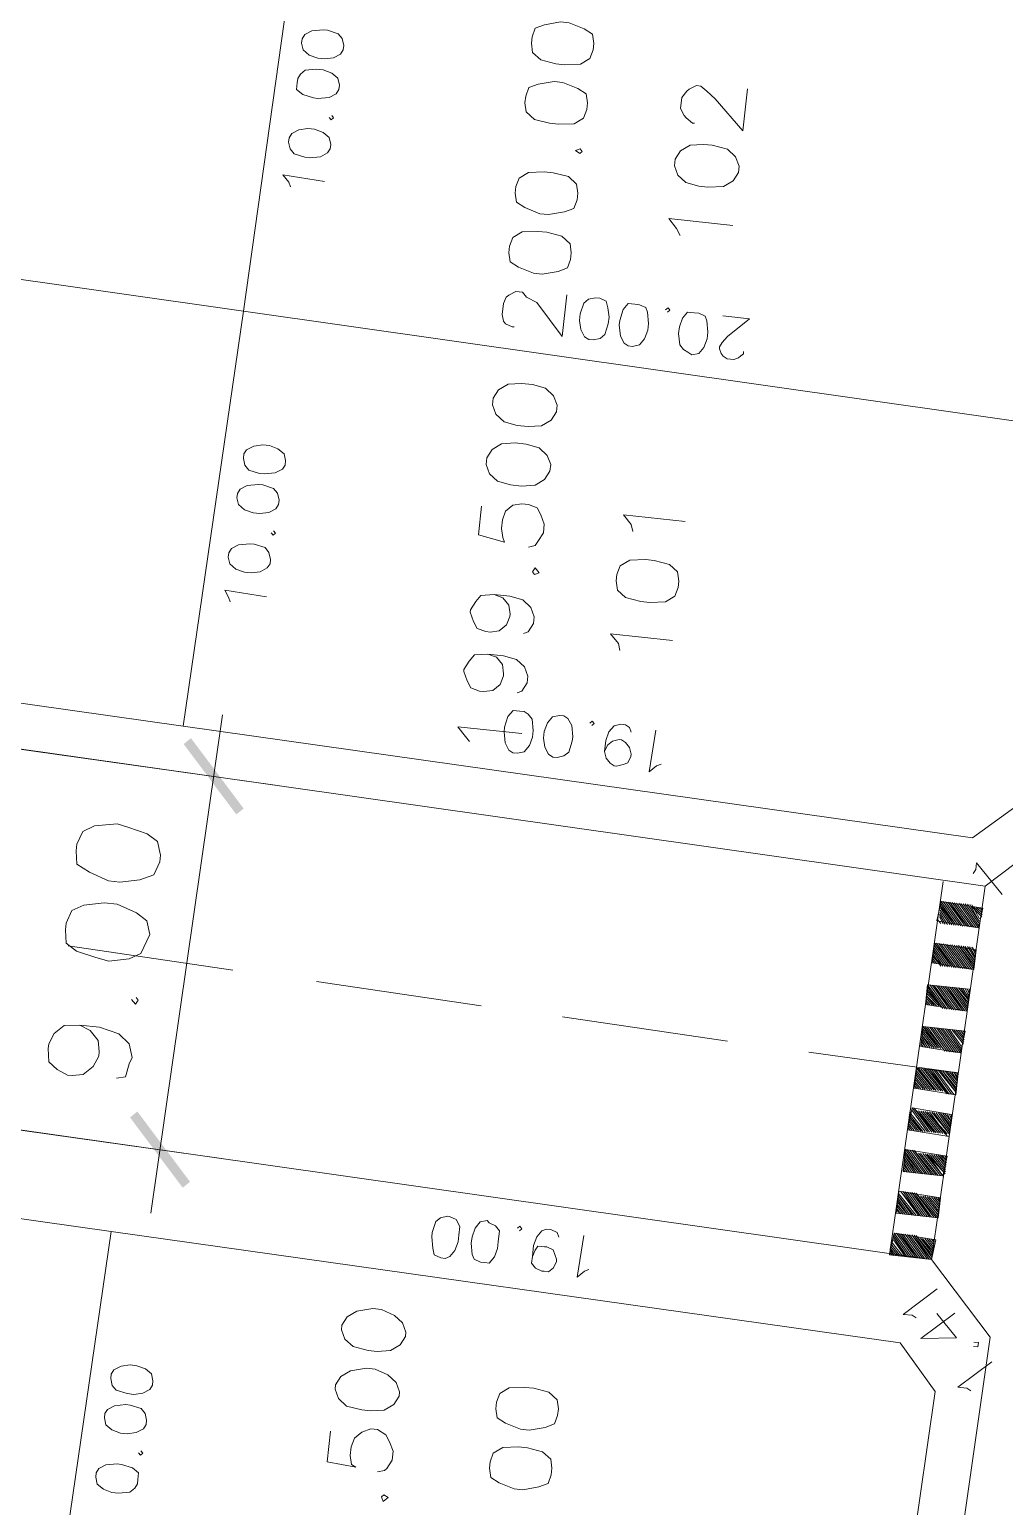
# Model space of a CAD drawing. Header units: metres. Extents: x -977055 to 805873, y -1033982 to 242021.
# Drawn here: x 2439.65 to 2463, y 792.56 to 827.98 of the extents above; entities that cross this region are included whole.
import ezdxf

# ---------------------------------------------------------------- set-up
doc = ezdxf.new("R2010")
doc.units = ezdxf.units.M
for name, color, linetype in [('PDF_0', 7, 'Continuous'), ('PDF_acera', 7, 'Continuous'), ('PDF_areas por lote', 7, 'Continuous'), ('PDF_COTAS', 7, 'Continuous'), ('PDF_COTAS CONJUNTO', 7, 'Continuous'), ('PDF_linea de centro', 7, 'Continuous'), ('PDF_LOTES', 7, 'Continuous'), ('PDF_No. lotes', 7, 'Continuous'), ('PDF_PASO DE CEBRA', 7, 'Continuous')]:
    doc.layers.add(name, color=color, linetype=linetype)

# ---------------------------------------------------------------- blocks, each defined once
blk = doc.blocks.new('CALLE')
at = {"layer": 'PDF_0', "transparency": 33554559}
for points in [[(-200.206944, -33.487776), (-201.30768, -34.757856), (-201.434688, -34.630848)], [(-200.079936, -33.614784), (-200.206944, -33.487776), (-201.30768, -34.757856)], [(-194.237568, -34.884864), (-194.11056, -35.011872), (-193.009824, -33.741792)], [(-194.11056, -35.011872), (-193.009824, -33.741792), (-192.882816, -33.8688)]]:
    blk.add_solid(points, dxfattribs=at)
at = {"layer": 'PDF_acera', "lineweight": 9}
for points in [[(-202.620096, -50.252832), (-201.265344, -48.982752), (-200.206944, -17.865792), (-201.477024, -16.468704), (-297.368064, -13.208832), (-298.722816, -14.478912), (-299.781216, -45.595872), (-298.511136, -46.950624)], [(-135.305856, -20.1096), (-136.575936, -18.712512), (-191.655072, -16.849728), (-193.009824, -18.119808), (-194.068224, -49.236768), (-192.798144, -50.59152), (-137.719008, -52.454304), (-136.364256, -51.184224)]]:
    blk.add_lwpolyline(points, close=True, dxfattribs=at)
at = {"layer": 'PDF_areas por lote', "lineweight": 9}
for points in [[(-205.75296, -37.933056), (-206.345664, -37.933056), (-206.388, -38.483424), (-206.345664, -38.398752), (-206.17632, -38.356416), (-206.006976, -38.356416), (-205.837632, -38.398752), (-205.710624, -38.52576), (-205.625952, -38.695104), (-205.625952, -38.822112), (-205.710624, -38.991456), (-205.837632, -39.076128), (-206.006976, -39.1608), (-206.17632, -39.1608), (-206.345664, -39.076128), (-206.388, -39.033792), (-206.430336, -38.906784)], [(-192.374784, -39.1608), (-192.290112, -39.076128), (-192.120768, -38.906784), (-192.120768, -40.134528)], [(-190.681344, -39.330144), (-190.72368, -39.499488), (-190.850688, -39.626496), (-191.020032, -39.668832), (-191.062368, -39.668832), (-191.231712, -39.626496), (-191.35872, -39.499488), (-191.401056, -39.330144), (-191.401056, -39.245472), (-191.35872, -39.076128), (-191.231712, -38.991456), (-191.062368, -38.906784), (-191.020032, -38.906784), (-190.850688, -38.991456), (-190.72368, -39.076128), (-190.681344, -39.330144), (-190.681344, -39.626496), (-190.72368, -39.880512), (-190.850688, -40.049856), (-191.020032, -40.134528), (-191.14704, -40.134528), (-191.316384, -40.049856), (-191.35872, -39.965184)], [(-189.538272, -39.330144), (-189.580608, -39.499488), (-189.707616, -39.626496), (-189.87696, -39.668832), (-189.919296, -39.668832), (-190.08864, -39.626496), (-190.215648, -39.499488), (-190.257984, -39.330144), (-190.257984, -39.245472), (-190.215648, -39.076128), (-190.08864, -38.991456), (-189.919296, -38.906784), (-189.87696, -38.906784), (-189.707616, -38.991456), (-189.580608, -39.076128), (-189.538272, -39.330144), (-189.538272, -39.626496), (-189.580608, -39.880512), (-189.707616, -40.049856), (-189.87696, -40.134528), (-190.003968, -40.134528), (-190.173312, -40.049856), (-190.215648, -39.965184)], [(-187.887168, -38.906784), (-188.437536, -38.906784), (-188.522208, -39.414816), (-188.437536, -39.37248), (-188.268192, -39.330144), (-188.098848, -39.330144), (-187.929504, -39.37248), (-187.802496, -39.499488), (-187.76016, -39.668832), (-187.76016, -39.79584), (-187.802496, -39.965184), (-187.929504, -40.049856), (-188.098848, -40.134528), (-188.268192, -40.134528), (-188.437536, -40.049856), (-188.522208, -40.00752), (-188.564544, -39.880512)], [(-184.415616, -39.1608), (-184.415616, -39.118464), (-184.37328, -38.991456), (-184.330944, -38.94912), (-184.203936, -38.906784), (-183.992256, -38.906784), (-183.865248, -38.94912), (-183.822912, -38.991456), (-183.73824, -39.118464), (-183.73824, -39.245472), (-183.822912, -39.330144), (-183.907584, -39.541824), (-184.500288, -40.092192), (-183.695904, -40.092192)]]:
    blk.add_lwpolyline(points, dxfattribs=at)
for points in [[(-204.948576, -37.933056), (-205.11792, -38.017728), (-205.244928, -38.187072), (-205.287264, -38.483424), (-205.287264, -38.652768), (-205.244928, -38.906784), (-205.11792, -39.076128), (-204.948576, -39.1608), (-204.863904, -39.1608), (-204.69456, -39.076128), (-204.567552, -38.906784), (-204.48288, -38.652768), (-204.48288, -38.483424), (-204.567552, -38.187072), (-204.69456, -38.017728), (-204.863904, -37.933056)], [(-203.805504, -37.933056), (-203.974848, -38.017728), (-204.101856, -38.187072), (-204.144192, -38.483424), (-204.144192, -38.652768), (-204.101856, -38.906784), (-203.974848, -39.076128), (-203.805504, -39.1608), (-203.720832, -39.1608), (-203.551488, -39.076128), (-203.42448, -38.906784), (-203.339808, -38.652768), (-203.339808, -38.483424), (-203.42448, -38.187072), (-203.551488, -38.017728), (-203.720832, -37.933056)], [(-187.082784, -38.906784), (-187.252128, -38.991456), (-187.379136, -39.1608), (-187.421472, -39.414816), (-187.421472, -39.626496), (-187.379136, -39.880512), (-187.252128, -40.049856), (-187.082784, -40.134528), (-186.955776, -40.134528), (-186.786432, -40.049856), (-186.659424, -39.880512), (-186.617088, -39.626496), (-186.617088, -39.414816), (-186.659424, -39.1608), (-186.786432, -38.991456), (-186.955776, -38.906784)], [(-185.939712, -38.906784), (-186.109056, -38.991456), (-186.236064, -39.1608), (-186.2784, -39.414816), (-186.2784, -39.626496), (-186.236064, -39.880512), (-186.109056, -40.049856), (-185.939712, -40.134528), (-185.812704, -40.134528), (-185.64336, -40.049856), (-185.516352, -39.880512), (-185.474016, -39.626496), (-185.474016, -39.414816), (-185.516352, -39.1608), (-185.64336, -38.991456), (-185.812704, -38.906784)], [(-183.018528, -38.906784), (-183.187872, -38.94912), (-183.272544, -39.118464), (-183.357216, -39.414816), (-183.357216, -39.58416), (-183.272544, -39.880512), (-183.187872, -40.049856), (-183.018528, -40.092192), (-182.89152, -40.092192), (-182.722176, -40.049856), (-182.595168, -39.880512), (-182.552832, -39.58416), (-182.552832, -39.414816), (-182.595168, -39.118464), (-182.722176, -38.94912), (-182.89152, -38.906784)], [(-181.875456, -38.906784), (-182.0448, -38.94912), (-182.129472, -39.118464), (-182.214144, -39.414816), (-182.214144, -39.58416), (-182.129472, -39.880512), (-182.0448, -40.049856), (-181.875456, -40.092192), (-181.748448, -40.092192), (-181.579104, -40.049856), (-181.452096, -39.880512), (-181.40976, -39.58416), (-181.40976, -39.414816), (-181.452096, -39.118464), (-181.579104, -38.94912), (-181.748448, -38.906784)], [(-180.13968, -38.906784), (-180.309024, -38.94912), (-180.436032, -39.118464), (-180.478368, -39.414816), (-180.478368, -39.58416), (-180.436032, -39.880512), (-180.309024, -40.049856), (-180.13968, -40.092192), (-180.012672, -40.092192), (-179.843328, -40.049856), (-179.758656, -39.880512), (-179.673984, -39.58416), (-179.673984, -39.414816), (-179.758656, -39.118464), (-179.843328, -38.94912), (-180.012672, -38.906784)], [(-178.996608, -38.906784), (-179.165952, -38.94912), (-179.29296, -39.118464), (-179.335296, -39.414816), (-179.335296, -39.58416), (-179.29296, -39.880512), (-179.165952, -40.049856), (-178.996608, -40.092192), (-178.8696, -40.092192), (-178.700256, -40.049856), (-178.615584, -39.880512), (-178.530912, -39.58416), (-178.530912, -39.414816), (-178.615584, -39.118464), (-178.700256, -38.94912), (-178.8696, -38.906784)], [(-206.896032, -39.033792), (-206.980704, -39.076128), (-206.896032, -39.1608), (-206.853696, -39.076128)], [(-189.03024, -40.00752), (-189.072576, -40.049856), (-189.03024, -40.134528), (-188.945568, -40.049856)], [(-180.944064, -39.965184), (-180.9864, -40.049856), (-180.944064, -40.092192), (-180.901728, -40.049856)]]:
    blk.add_lwpolyline(points, close=True, dxfattribs=at)
at = {"layer": 'PDF_COTAS', "lineweight": 9}
for points in [[(-207.107712, -33.572448), (-207.23472, -33.614784), (-207.319392, -33.741792), (-207.361728, -33.911136), (-207.361728, -34.038144), (-207.319392, -34.249824), (-207.23472, -34.334496), (-207.150048, -34.376832), (-207.065376, -34.376832), (-206.938368, -34.376832), (-206.853696, -34.249824), (-206.81136, -34.038144), (-206.81136, -33.953472), (-206.853696, -33.741792), (-206.938368, -33.614784), (-207.02304, -33.572448)], [(-207.107712, -33.572448), (-207.23472, -33.614784), (-207.319392, -33.741792), (-207.361728, -33.911136), (-207.361728, -34.038144), (-207.319392, -34.249824), (-207.23472, -34.334496), (-207.150048, -34.376832), (-207.065376, -34.376832), (-206.938368, -34.376832), (-206.853696, -34.249824), (-206.81136, -34.038144), (-206.81136, -33.953472), (-206.853696, -33.741792), (-206.938368, -33.614784), (-207.02304, -33.572448)], [(-205.96464, -33.614784), (-206.091648, -33.65712), (-206.17632, -33.784128), (-206.218656, -33.953472), (-206.218656, -34.08048), (-206.17632, -34.249824), (-206.091648, -34.376832), (-206.006976, -34.419168), (-205.922304, -34.419168), (-205.795296, -34.376832), (-205.710624, -34.29216), (-205.668288, -34.08048), (-205.668288, -33.995808), (-205.710624, -33.784128), (-205.795296, -33.65712), (-205.879968, -33.614784)], [(-205.96464, -33.614784), (-206.091648, -33.65712), (-206.17632, -33.784128), (-206.218656, -33.953472), (-206.218656, -34.08048), (-206.17632, -34.249824), (-206.091648, -34.376832), (-206.006976, -34.419168), (-205.922304, -34.419168), (-205.795296, -34.376832), (-205.710624, -34.29216), (-205.668288, -34.08048), (-205.668288, -33.995808), (-205.710624, -33.784128), (-205.795296, -33.65712), (-205.879968, -33.614784)], [(-205.202592, -33.65712), (-205.3296, -33.699456), (-205.414272, -33.784128), (-205.456608, -33.995808), (-205.456608, -34.122816), (-205.414272, -34.29216), (-205.3296, -34.419168), (-205.244928, -34.461504), (-205.160256, -34.461504), (-205.033248, -34.419168), (-204.948576, -34.29216), (-204.90624, -34.122816), (-204.90624, -33.995808), (-204.948576, -33.826464), (-205.033248, -33.699456), (-205.11792, -33.65712)], [(-205.202592, -33.65712), (-205.3296, -33.699456), (-205.414272, -33.784128), (-205.456608, -33.995808), (-205.456608, -34.122816), (-205.414272, -34.29216), (-205.3296, -34.419168), (-205.244928, -34.461504), (-205.160256, -34.461504), (-205.033248, -34.419168), (-204.948576, -34.29216), (-204.90624, -34.122816), (-204.90624, -33.995808), (-204.948576, -33.826464), (-205.033248, -33.699456), (-205.11792, -33.65712)], [(-206.515008, -34.376832), (-206.557344, -34.419168), (-206.59968, -34.376832), (-206.557344, -34.334496), (-206.59968, -34.376832), (-206.557344, -34.419168)], [(-190.046304, -35.011872), (-190.003968, -34.207488), (-190.130976, -34.29216), (-190.215648, -34.334496), (-190.130976, -34.29216), (-190.003968, -34.207488)], [(-189.368928, -34.207488), (-189.495936, -34.249824), (-189.580608, -34.376832), (-189.622944, -34.546176), (-189.622944, -34.673184), (-189.580608, -34.842528), (-189.495936, -34.969536), (-189.411264, -35.011872), (-189.326592, -35.011872), (-189.199584, -34.969536), (-189.114912, -34.884864), (-189.072576, -34.673184), (-189.072576, -34.588512), (-189.114912, -34.376832), (-189.199584, -34.249824), (-189.284256, -34.207488)], [(-189.368928, -34.207488), (-189.495936, -34.249824), (-189.580608, -34.376832), (-189.622944, -34.546176), (-189.622944, -34.673184), (-189.580608, -34.842528), (-189.495936, -34.969536), (-189.411264, -35.011872), (-189.326592, -35.011872), (-189.199584, -34.969536), (-189.114912, -34.884864), (-189.072576, -34.673184), (-189.072576, -34.588512), (-189.114912, -34.376832), (-189.199584, -34.249824), (-189.284256, -34.207488)], [(-188.225856, -34.249824), (-188.352864, -34.29216), (-188.437536, -34.419168), (-188.479872, -34.588512), (-188.479872, -34.71552), (-188.437536, -34.884864), (-188.352864, -35.011872), (-188.268192, -35.054208), (-188.18352, -35.054208), (-188.056512, -35.011872), (-187.97184, -34.9272), (-187.929504, -34.71552), (-187.929504, -34.630848), (-187.97184, -34.419168), (-188.056512, -34.29216), (-188.141184, -34.249824)], [(-188.225856, -34.249824), (-188.352864, -34.29216), (-188.437536, -34.419168), (-188.479872, -34.588512), (-188.479872, -34.71552), (-188.437536, -34.884864), (-188.352864, -35.011872), (-188.268192, -35.054208), (-188.18352, -35.054208), (-188.056512, -35.011872), (-187.97184, -34.9272), (-187.929504, -34.71552), (-187.929504, -34.630848), (-187.97184, -34.419168), (-188.056512, -34.29216), (-188.141184, -34.249824)], [(-187.463808, -34.29216), (-187.590816, -34.334496), (-187.675488, -34.419168), (-187.717824, -34.630848), (-187.717824, -34.71552), (-187.675488, -34.9272), (-187.590816, -35.054208), (-187.506144, -35.096544), (-187.421472, -35.096544), (-187.294464, -35.054208), (-187.209792, -34.9272), (-187.167456, -34.757856), (-187.167456, -34.630848), (-187.209792, -34.461504), (-187.294464, -34.334496), (-187.379136, -34.29216)], [(-187.463808, -34.29216), (-187.590816, -34.334496), (-187.675488, -34.419168), (-187.717824, -34.630848), (-187.717824, -34.71552), (-187.675488, -34.9272), (-187.590816, -35.054208), (-187.506144, -35.096544), (-187.421472, -35.096544), (-187.294464, -35.054208), (-187.209792, -34.9272), (-187.167456, -34.757856), (-187.167456, -34.630848), (-187.209792, -34.461504), (-187.294464, -34.334496), (-187.379136, -34.29216)], [(-182.0448, -35.265888), (-182.002464, -34.461504), (-182.129472, -34.588512), (-182.214144, -34.630848), (-182.129472, -34.588512), (-182.002464, -34.461504)], [(-181.367424, -34.50384), (-181.494432, -34.546176), (-181.579104, -34.630848), (-181.62144, -34.842528), (-181.62144, -34.9272), (-181.579104, -35.13888), (-181.494432, -35.265888), (-181.40976, -35.308224), (-181.325088, -35.308224), (-181.19808, -35.265888), (-181.113408, -35.13888), (-181.071072, -34.969536), (-181.071072, -34.842528), (-181.113408, -34.673184), (-181.19808, -34.546176), (-181.282752, -34.50384)], [(-181.367424, -34.50384), (-181.494432, -34.546176), (-181.579104, -34.630848), (-181.62144, -34.842528), (-181.62144, -34.9272), (-181.579104, -35.13888), (-181.494432, -35.265888), (-181.40976, -35.308224), (-181.325088, -35.308224), (-181.19808, -35.265888), (-181.113408, -35.13888), (-181.071072, -34.969536), (-181.071072, -34.842528), (-181.113408, -34.673184), (-181.19808, -34.546176), (-181.282752, -34.50384)], [(-180.224352, -34.546176), (-180.35136, -34.546176), (-180.436032, -34.673184), (-180.478368, -34.884864), (-180.478368, -34.969536), (-180.436032, -35.181216), (-180.35136, -35.308224), (-180.266688, -35.35056), (-180.182016, -35.35056), (-180.055008, -35.308224), (-179.970336, -35.181216), (-179.928, -35.011872), (-179.928, -34.884864), (-179.970336, -34.673184), (-180.055008, -34.588512), (-180.13968, -34.546176)], [(-180.224352, -34.546176), (-180.35136, -34.546176), (-180.436032, -34.673184), (-180.478368, -34.884864), (-180.478368, -34.969536), (-180.436032, -35.181216), (-180.35136, -35.308224), (-180.266688, -35.35056), (-180.182016, -35.35056), (-180.055008, -35.308224), (-179.970336, -35.181216), (-179.928, -35.011872), (-179.928, -34.884864), (-179.970336, -34.673184), (-180.055008, -34.588512), (-180.13968, -34.546176)], [(-179.462304, -34.546176), (-179.589312, -34.588512), (-179.673984, -34.71552), (-179.71632, -34.884864), (-179.71632, -35.011872), (-179.673984, -35.181216), (-179.589312, -35.308224), (-179.50464, -35.35056), (-179.419968, -35.35056), (-179.29296, -35.308224), (-179.208288, -35.223552), (-179.165952, -35.011872), (-179.165952, -34.9272), (-179.208288, -34.71552), (-179.29296, -34.588512), (-179.377632, -34.546176)], [(-179.462304, -34.546176), (-179.589312, -34.588512), (-179.673984, -34.71552), (-179.71632, -34.884864), (-179.71632, -35.011872), (-179.673984, -35.181216), (-179.589312, -35.308224), (-179.50464, -35.35056), (-179.419968, -35.35056), (-179.29296, -35.308224), (-179.208288, -35.223552), (-179.165952, -35.011872), (-179.165952, -34.9272), (-179.208288, -34.71552), (-179.29296, -34.588512), (-179.377632, -34.546176)], [(-188.776224, -35.011872), (-188.81856, -35.054208), (-188.860896, -35.011872), (-188.81856, -34.969536), (-188.860896, -35.011872), (-188.81856, -35.054208)], [(-180.77472, -35.265888), (-180.817056, -35.308224), (-180.859392, -35.265888), (-180.817056, -35.223552), (-180.859392, -35.265888), (-180.817056, -35.308224)], [(-202.239072, -39.753504), (-202.196736, -39.838176), (-202.069728, -39.922848), (-201.900384, -39.965184), (-201.773376, -39.965184), (-201.604032, -39.965184), (-201.477024, -39.880512), (-201.434688, -39.753504), (-201.434688, -39.711168), (-201.477024, -39.58416), (-201.561696, -39.499488), (-201.773376, -39.457152), (-201.858048, -39.457152), (-202.069728, -39.499488), (-202.196736, -39.541824), (-202.239072, -39.668832)], [(-192.501792, -40.092192), (-192.459456, -40.2192), (-192.332448, -40.303872), (-192.163104, -40.346208), (-192.036096, -40.346208), (-191.824416, -40.303872), (-191.739744, -40.2192), (-191.697408, -40.134528), (-191.697408, -40.049856), (-191.697408, -39.922848), (-191.824416, -39.838176), (-192.036096, -39.79584), (-192.120768, -39.79584), (-192.332448, -39.838176), (-192.459456, -39.922848), (-192.501792, -40.00752)], [(-202.239072, -40.515552), (-202.239072, -40.600224), (-202.112064, -40.684896), (-201.94272, -40.727232), (-201.815712, -40.727232), (-201.604032, -40.727232), (-201.51936, -40.64256), (-201.477024, -40.515552), (-201.434688, -40.473216), (-201.477024, -40.346208), (-201.604032, -40.261536), (-201.773376, -40.2192), (-201.900384, -40.2192), (-202.112064, -40.261536), (-202.196736, -40.303872), (-202.239072, -40.43088)], [(-192.501792, -40.85424), (-192.459456, -40.981248), (-192.374784, -41.06592), (-192.163104, -41.108256), (-192.078432, -41.108256), (-191.866752, -41.06592), (-191.739744, -40.981248), (-191.697408, -40.896576), (-191.697408, -40.811904), (-191.739744, -40.684896), (-191.866752, -40.600224), (-192.036096, -40.557888), (-192.163104, -40.557888), (-192.332448, -40.600224), (-192.459456, -40.684896), (-192.501792, -40.769568)], [(-184.500288, -40.684896), (-184.457952, -40.811904), (-184.37328, -40.896576), (-184.1616, -40.938912), (-184.034592, -40.938912), (-183.865248, -40.896576), (-183.73824, -40.85424), (-183.695904, -40.727232), (-183.695904, -40.64256), (-183.73824, -40.515552), (-183.822912, -40.43088), (-184.034592, -40.388544), (-184.1616, -40.388544), (-184.330944, -40.43088), (-184.457952, -40.515552), (-184.500288, -40.600224)], [(-184.500288, -40.684896), (-184.457952, -40.811904), (-184.37328, -40.896576), (-184.1616, -40.938912), (-184.034592, -40.938912), (-183.865248, -40.896576), (-183.73824, -40.85424), (-183.695904, -40.727232), (-183.695904, -40.64256), (-183.73824, -40.515552), (-183.822912, -40.43088), (-184.034592, -40.388544), (-184.1616, -40.388544), (-184.330944, -40.43088), (-184.457952, -40.515552), (-184.500288, -40.600224)], [(-184.542624, -41.446944), (-184.500288, -41.573952), (-184.37328, -41.658624), (-184.203936, -41.70096), (-184.076928, -41.70096), (-183.865248, -41.658624), (-183.780576, -41.616288), (-183.73824, -41.48928), (-183.73824, -41.404608), (-183.73824, -41.2776), (-183.865248, -41.192928), (-184.076928, -41.150592), (-184.1616, -41.150592), (-184.37328, -41.192928), (-184.500288, -41.2776), (-184.542624, -41.362272)], [(-184.542624, -41.446944), (-184.500288, -41.573952), (-184.37328, -41.658624), (-184.203936, -41.70096), (-184.076928, -41.70096), (-183.865248, -41.658624), (-183.780576, -41.616288), (-183.73824, -41.48928), (-183.73824, -41.404608), (-183.73824, -41.2776), (-183.865248, -41.192928), (-184.076928, -41.150592), (-184.1616, -41.150592), (-184.37328, -41.192928), (-184.500288, -41.2776), (-184.542624, -41.362272)], [(-183.780576, -41.997312), (-183.73824, -42.039648), (-183.780576, -42.081984), (-183.822912, -42.039648), (-183.780576, -42.081984), (-183.73824, -42.039648)], [(-184.58496, -42.590016), (-184.542624, -42.717024), (-184.415616, -42.801696), (-184.246272, -42.844032), (-184.119264, -42.844032), (-183.907584, -42.801696), (-183.822912, -42.75936), (-183.780576, -42.632352), (-183.780576, -42.54768), (-183.780576, -42.420672), (-183.907584, -42.336), (-184.076928, -42.293664), (-184.203936, -42.293664), (-184.415616, -42.336), (-184.500288, -42.420672), (-184.542624, -42.505344)], [(-184.58496, -42.590016), (-184.542624, -42.717024), (-184.415616, -42.801696), (-184.246272, -42.844032), (-184.119264, -42.844032), (-183.907584, -42.801696), (-183.822912, -42.75936), (-183.780576, -42.632352), (-183.780576, -42.54768), (-183.780576, -42.420672), (-183.907584, -42.336), (-184.076928, -42.293664), (-184.203936, -42.293664), (-184.415616, -42.336), (-184.500288, -42.420672), (-184.542624, -42.505344)], [(-183.780576, -43.098048), (-183.780576, -43.60608), (-184.1616, -43.225056), (-184.288608, -43.140384), (-184.37328, -43.098048), (-184.415616, -43.098048), (-184.500288, -43.140384), (-184.542624, -43.18272), (-184.58496, -43.267392), (-184.58496, -43.3944), (-184.542624, -43.479072), (-184.500288, -43.521408), (-184.457952, -43.563744), (-184.415616, -43.563744), (-184.457952, -43.563744), (-184.500288, -43.521408), (-184.542624, -43.479072), (-184.58496, -43.3944), (-184.58496, -43.267392), (-184.542624, -43.18272), (-184.500288, -43.140384), (-184.415616, -43.098048), (-184.37328, -43.098048), (-184.288608, -43.140384), (-184.1616, -43.225056), (-183.780576, -43.60608)]]:
    blk.add_lwpolyline(points, close=True, dxfattribs=at)
for points in [[(-201.561696, -41.108256), (-201.51936, -41.150592), (-201.477024, -41.108256), (-201.51936, -41.06592)], [(-202.027392, -41.404608), (-201.900384, -41.446944), (-201.815712, -41.48928), (-201.815712, -41.616288), (-201.815712, -41.658624), (-201.858048, -41.785632), (-201.94272, -41.827968), (-202.027392, -41.870304), (-202.069728, -41.870304), (-202.196736, -41.827968), (-202.281408, -41.743296), (-202.281408, -41.658624), (-202.281408, -41.616288), (-202.239072, -41.48928), (-202.1544, -41.404608), (-202.027392, -41.404608), (-201.815712, -41.404608), (-201.646368, -41.446944), (-201.51936, -41.531616), (-201.477024, -41.616288), (-201.477024, -41.70096), (-201.51936, -41.827968), (-201.604032, -41.870304)], [(-191.824416, -41.446944), (-191.78208, -41.48928), (-191.739744, -41.446944), (-191.78208, -41.404608)], [(-192.290112, -41.743296), (-192.163104, -41.785632), (-192.078432, -41.870304), (-192.036096, -41.997312), (-192.036096, -42.039648), (-192.078432, -42.12432), (-192.163104, -42.208992), (-192.290112, -42.251328), (-192.332448, -42.251328), (-192.459456, -42.208992), (-192.501792, -42.12432), (-192.544128, -41.997312), (-192.544128, -41.954976), (-192.501792, -41.870304), (-192.41712, -41.785632), (-192.290112, -41.743296), (-192.078432, -41.743296), (-191.909088, -41.785632), (-191.78208, -41.870304), (-191.739744, -41.997312), (-191.739744, -42.081984), (-191.78208, -42.166656), (-191.866752, -42.208992)], [(-202.1544, -42.505344), (-202.196736, -42.420672), (-202.323744, -42.293664), (-201.51936, -42.336)], [(-192.41712, -42.844032), (-192.459456, -42.75936), (-192.586464, -42.632352), (-191.78208, -42.674688)], [(-202.408416, -48.813408), (-202.36608, -48.728736), (-202.36608, -48.559392), (-201.815712, -49.152096)], [(-202.239072, -49.53312), (-202.78944, -48.940416), (-202.704768, -49.617792), (-202.281408, -49.194432)], [(-193.856544, -48.982752), (-193.771872, -49.025088), (-193.644864, -49.025088), (-194.195232, -49.575456)], [(-203.678496, -49.998816), (-203.63616, -49.914144), (-203.63616, -49.7448), (-203.085792, -50.337504)], [(-202.831776, -49.95648), (-202.831776, -50.041152), (-202.747104, -50.041152), (-202.747104, -49.95648)]]:
    blk.add_lwpolyline(points, dxfattribs=at)
at = {"layer": 'PDF_COTAS CONJUNTO', "lineweight": 9}
for points in [[(-200.291616, -19.855584), (-200.799648, -35.308224)], [(-193.094496, -20.1096), (-193.602528, -35.56224)], [(-201.985056, -34.08048), (-192.374784, -34.419168)]]:
    blk.add_lwpolyline(points, dxfattribs=at)
at = {"layer": 'PDF_COTAS CONJUNTO', "lineweight": 20}
for points in [[(-198.55584, -32.344704), (-198.640512, -32.556384), (-198.809856, -32.725728), (-199.021536, -32.768064), (-199.106208, -32.768064), (-199.317888, -32.683392), (-199.487232, -32.514048), (-199.529568, -32.302368), (-199.529568, -32.217696), (-199.444896, -32.006016), (-199.317888, -31.836672), (-199.063872, -31.794336), (-198.9792, -31.794336), (-198.76752, -31.879008), (-198.598176, -32.048352), (-198.55584, -32.344704), (-198.55584, -32.725728), (-198.640512, -33.106752), (-198.809856, -33.318432), (-199.063872, -33.403104), (-199.19088, -33.360768), (-199.444896, -33.318432), (-199.487232, -33.149088)], [(-197.963136, -33.276096), (-198.047808, -33.360768), (-197.963136, -33.403104), (-197.9208, -33.360768)]]:
    blk.add_lwpolyline(points, dxfattribs=at)
for points in [[(-196.777728, -31.879008), (-197.031744, -31.921344), (-197.158752, -32.133024), (-197.243424, -32.514048), (-197.28576, -32.768064), (-197.201088, -33.149088), (-197.07408, -33.360768), (-196.820064, -33.44544), (-196.693056, -33.487776), (-196.43904, -33.403104), (-196.312032, -33.191424), (-196.185024, -32.8104), (-196.185024, -32.556384), (-196.269696, -32.17536), (-196.396704, -31.96368), (-196.65072, -31.879008)], [(-195.253632, -31.921344), (-195.507648, -31.96368), (-195.634656, -32.217696), (-195.761664, -32.59872), (-195.761664, -32.8104), (-195.676992, -33.191424), (-195.549984, -33.44544), (-195.295968, -33.530112), (-195.16896, -33.530112), (-194.914944, -33.44544), (-194.787936, -33.23376), (-194.703264, -32.852736), (-194.660928, -32.641056), (-194.7456, -32.217696), (-194.872608, -32.006016), (-195.126624, -31.921344)]]:
    blk.add_lwpolyline(points, close=True, dxfattribs=at)
at = {"layer": 'PDF_linea de centro', "lineweight": 9}
for points in [[(-197.07408, -31.96368), (-197.201088, -35.13888)], [(-197.243424, -36.747648), (-197.370432, -39.922848)], [(-197.412768, -41.48928), (-197.539776, -44.66448)], [(-197.582112, -46.230912), (-197.666784, -49.10976)]]:
    blk.add_lwpolyline(points, dxfattribs=at)
at = {"layer": 'PDF_LOTES', "lineweight": 20}
for points in [[(-210.40992, -33.064416), (-202.408416, -33.360768), (-201.900384, -18.162144), (-202.662432, -17.315424), (-209.859552, -17.103744)], [(-192.671136, -33.699456), (-184.669632, -33.995808), (-184.119264, -17.9928), (-191.316384, -17.738784), (-192.163104, -18.500832)], [(-184.669632, -33.995808), (-176.668128, -34.249824), (-176.11776, -18.246816), (-184.119264, -17.9928)], [(-210.960288, -49.067424), (-203.763168, -49.32144), (-202.916448, -48.559392), (-202.408416, -33.360768), (-210.40992, -33.064416)], [(-192.41712, -49.7448), (-185.22, -49.95648), (-184.669632, -33.995808), (-192.671136, -33.699456), (-193.179168, -48.89808)], [(-185.22, -49.95648), (-177.218496, -50.252832), (-176.668128, -34.249824), (-184.669632, -33.995808)]]:
    blk.add_lwpolyline(points, close=True, dxfattribs=at)
at = {"layer": 'PDF_No. lotes', "lineweight": 20}
for points in [[(-206.133984, -41.023584), (-206.303328, -41.06592), (-206.388, -41.235264), (-206.472672, -41.531616), (-206.472672, -41.70096), (-206.388, -41.997312), (-206.303328, -42.166656), (-206.133984, -42.208992), (-206.006976, -42.208992), (-205.837632, -42.166656), (-205.710624, -41.997312), (-205.668288, -41.70096), (-205.668288, -41.531616), (-205.710624, -41.235264), (-205.837632, -41.06592), (-206.006976, -41.023584)], [(-204.990912, -41.023584), (-205.160256, -41.06592), (-205.244928, -41.235264), (-205.3296, -41.531616), (-205.3296, -41.70096), (-205.244928, -41.997312), (-205.160256, -42.166656), (-204.990912, -42.208992), (-204.863904, -42.208992), (-204.69456, -42.166656), (-204.567552, -41.997312), (-204.525216, -41.70096), (-204.525216, -41.531616), (-204.567552, -41.235264), (-204.69456, -41.06592), (-204.863904, -41.023584)], [(-189.03024, -41.616288), (-189.199584, -41.658624), (-189.326592, -41.827968), (-189.368928, -42.12432), (-189.368928, -42.293664), (-189.326592, -42.590016), (-189.199584, -42.75936), (-189.03024, -42.801696), (-188.903232, -42.801696), (-188.733888, -42.75936), (-188.60688, -42.590016), (-188.564544, -42.293664), (-188.564544, -42.12432), (-188.60688, -41.827968), (-188.733888, -41.658624), (-188.903232, -41.616288)], [(-181.028736, -41.870304), (-181.19808, -41.954976), (-181.325088, -42.12432), (-181.367424, -42.378336), (-181.367424, -42.54768), (-181.325088, -42.844032), (-181.19808, -43.013376), (-181.028736, -43.098048), (-180.901728, -43.098048), (-180.732384, -43.013376), (-180.605376, -42.844032), (-180.56304, -42.54768), (-180.56304, -42.378336), (-180.605376, -42.12432), (-180.732384, -41.954976), (-180.901728, -41.870304)]]:
    blk.add_lwpolyline(points, close=True, dxfattribs=at)
for points in [[(-190.342656, -41.827968), (-190.215648, -41.785632), (-190.046304, -41.616288), (-190.046304, -42.801696)], [(-188.056512, -41.827968), (-187.929504, -41.785632), (-187.76016, -41.616288), (-187.76016, -42.801696)], [(-182.341152, -42.12432), (-182.214144, -42.039648), (-182.0448, -41.870304), (-182.0448, -43.098048)], [(-180.182016, -42.166656), (-180.182016, -42.12432), (-180.097344, -41.997312), (-180.055008, -41.954976), (-179.928, -41.870304), (-179.71632, -41.870304), (-179.589312, -41.954976), (-179.546976, -41.997312), (-179.462304, -42.12432), (-179.462304, -42.208992), (-179.546976, -42.336), (-179.673984, -42.505344), (-180.224352, -43.098048), (-179.419968, -43.098048)]]:
    blk.add_lwpolyline(points, dxfattribs=at)
at = {"layer": 'PDF_PASO DE CEBRA', "lineweight": 9}
for points in [[(-201.265344, -48.178368), (-194.068224, -48.432384)], [(-201.265344, -48.220704), (-201.223008, -48.178368)], [(-201.180672, -48.178368), (-201.265344, -48.26304), (-201.138336, -48.178368), (-201.265344, -48.305376)], [(-201.265344, -48.347712), (-201.096, -48.178368)], [(-201.265344, -48.390048), (-201.053664, -48.178368)], [(-201.265344, -48.432384), (-201.011328, -48.178368)], [(-200.968992, -48.220704), (-201.265344, -48.47472), (-200.926656, -48.220704), (-201.265344, -48.517056)], [(-201.265344, -48.559392), (-200.88432, -48.220704)], [(-201.265344, -48.601728), (-200.841984, -48.220704)], [(-200.46096, -48.220704), (-200.418624, -48.220704)], [(-200.46096, -48.26304), (-200.376288, -48.220704), (-200.46096, -48.305376)], [(-200.46096, -48.347712), (-200.333952, -48.220704)], [(-200.46096, -48.390048), (-200.291616, -48.220704)], [(-200.24928, -48.220704), (-200.46096, -48.432384), (-200.206944, -48.220704)], [(-200.46096, -48.47472), (-200.164608, -48.220704)], [(-200.46096, -48.517056), (-200.122272, -48.220704), (-200.46096, -48.559392)], [(-200.46096, -48.601728), (-200.079936, -48.220704)], [(-201.265344, -48.644064), (-200.841984, -48.26304)], [(-201.265344, -48.6864), (-200.841984, -48.305376), (-201.265344, -48.728736), (-200.841984, -48.347712)], [(-201.265344, -48.771072), (-200.841984, -48.390048)], [(-201.265344, -48.813408), (-200.841984, -48.432384)], [(-201.265344, -48.855744), (-200.841984, -48.47472)], [(-200.46096, -48.644064), (-200.0376, -48.26304), (-200.46096, -48.6864), (-200.0376, -48.305376)], [(-200.46096, -48.728736), (-200.0376, -48.347712)], [(-200.46096, -48.771072), (-200.0376, -48.390048)], [(-200.46096, -48.813408), (-200.0376, -48.432384)], [(-200.46096, -48.855744), (-200.0376, -48.47472), (-200.46096, -48.89808), (-200.0376, -48.517056)], [(-199.656576, -48.26304), (-199.61424, -48.26304), (-199.656576, -48.305376)], [(-199.656576, -48.347712), (-199.571904, -48.26304)], [(-199.529568, -48.26304), (-199.656576, -48.390048), (-199.487232, -48.26304)], [(-199.656576, -48.432384), (-199.444896, -48.26304)], [(-199.656576, -48.47472), (-199.40256, -48.26304)], [(-199.656576, -48.517056), (-199.360224, -48.26304), (-199.656576, -48.559392)], [(-199.317888, -48.26304), (-199.656576, -48.601728), (-199.275552, -48.26304)], [(-199.656576, -48.644064), (-199.233216, -48.26304)], [(-199.656576, -48.6864), (-199.233216, -48.305376)], [(-199.656576, -48.728736), (-199.233216, -48.347712)], [(-199.656576, -48.771072), (-199.233216, -48.390048)], [(-199.656576, -48.813408), (-199.233216, -48.432384), (-199.656576, -48.855744), (-199.275552, -48.47472)], [(-198.852192, -48.305376), (-198.809856, -48.26304), (-198.852192, -48.305376)], [(-198.852192, -48.347712), (-198.76752, -48.26304)], [(-198.852192, -48.390048), (-198.725184, -48.26304)], [(-198.852192, -48.432384), (-198.682848, -48.26304)], [(-198.852192, -48.47472), (-198.640512, -48.26304)], [(-198.852192, -48.517056), (-198.598176, -48.26304), (-198.852192, -48.559392), (-198.55584, -48.26304)], [(-198.852192, -48.601728), (-198.513504, -48.26304)], [(-198.852192, -48.644064), (-198.471168, -48.305376)], [(-198.852192, -48.6864), (-198.428832, -48.305376)], [(-198.852192, -48.728736), (-198.428832, -48.347712)], [(-198.852192, -48.771072), (-198.471168, -48.390048), (-198.852192, -48.813408), (-198.471168, -48.432384)], [(-198.852192, -48.855744), (-198.471168, -48.47472)], [(-198.047808, -48.305376), (-198.047808, -48.305376)], [(-198.047808, -48.347712), (-198.005472, -48.305376)], [(-198.047808, -48.390048), (-197.963136, -48.305376)], [(-198.047808, -48.432384), (-197.9208, -48.305376)], [(-198.047808, -48.47472), (-197.878464, -48.305376)], [(-198.047808, -48.517056), (-197.836128, -48.305376), (-198.047808, -48.517056)], [(-198.047808, -48.559392), (-197.793792, -48.305376)], [(-198.047808, -48.601728), (-197.751456, -48.305376)], [(-198.047808, -48.644064), (-197.70912, -48.305376)], [(-198.047808, -48.6864), (-197.666784, -48.305376), (-198.047808, -48.728736), (-197.666784, -48.347712)], [(-198.047808, -48.771072), (-197.666784, -48.390048)], [(-198.047808, -48.813408), (-197.666784, -48.432384)], [(-198.047808, -48.855744), (-197.666784, -48.47472)], [(-197.28576, -48.813408), (-196.8624, -48.432384)], [(-197.28576, -48.855744), (-196.8624, -48.47472)], [(-197.243424, -48.347712), (-197.243424, -48.347712)], [(-197.243424, -48.390048), (-197.201088, -48.347712)], [(-197.158752, -48.347712), (-197.243424, -48.432384), (-197.116416, -48.347712)], [(-197.243424, -48.47472), (-197.07408, -48.347712)], [(-197.243424, -48.517056), (-197.031744, -48.347712), (-197.243424, -48.559392)], [(-197.243424, -48.601728), (-196.989408, -48.347712)], [(-197.243424, -48.644064), (-196.947072, -48.347712)], [(-196.904736, -48.347712), (-197.243424, -48.6864), (-196.8624, -48.347712), (-197.243424, -48.728736)], [(-197.243424, -48.771072), (-196.8624, -48.390048)], [(-196.481376, -48.6864), (-196.100352, -48.347712)], [(-196.481376, -48.728736), (-196.058016, -48.347712)], [(-196.481376, -48.771072), (-196.058016, -48.390048)], [(-196.481376, -48.813408), (-196.058016, -48.432384), (-196.481376, -48.855744), (-196.058016, -48.47472)], [(-196.43904, -48.347712), (-196.43904, -48.390048), (-196.396704, -48.347712)], [(-196.43904, -48.432384), (-196.354368, -48.347712)], [(-196.43904, -48.47472), (-196.312032, -48.347712)], [(-196.43904, -48.517056), (-196.269696, -48.347712), (-196.43904, -48.559392)], [(-196.43904, -48.601728), (-196.22736, -48.347712)], [(-196.185024, -48.347712), (-196.43904, -48.644064), (-196.142688, -48.347712)], [(-195.676992, -48.559392), (-195.465312, -48.390048)], [(-195.676992, -48.601728), (-195.422976, -48.390048)], [(-195.676992, -48.644064), (-195.38064, -48.390048)], [(-195.676992, -48.6864), (-195.338304, -48.390048)], [(-195.676992, -48.728736), (-195.295968, -48.390048)], [(-195.676992, -48.771072), (-195.253632, -48.390048), (-195.676992, -48.813408), (-195.253632, -48.432384)], [(-195.676992, -48.855744), (-195.253632, -48.47472)], [(-195.634656, -48.390048), (-195.634656, -48.390048)], [(-195.634656, -48.432384), (-195.59232, -48.390048)], [(-195.634656, -48.47472), (-195.549984, -48.390048)], [(-195.634656, -48.517056), (-195.507648, -48.390048), (-195.634656, -48.559392)], [(-194.872608, -48.47472), (-194.787936, -48.390048)], [(-194.872608, -48.517056), (-194.7456, -48.432384), (-194.872608, -48.517056)], [(-194.872608, -48.559392), (-194.703264, -48.432384)], [(-194.872608, -48.601728), (-194.660928, -48.432384)], [(-194.872608, -48.644064), (-194.618592, -48.432384)], [(-194.872608, -48.6864), (-194.576256, -48.432384)], [(-194.53392, -48.432384), (-194.872608, -48.728736), (-194.491584, -48.432384), (-194.872608, -48.771072)], [(-194.872608, -48.813408), (-194.449248, -48.432384)], [(-194.872608, -48.855744), (-194.449248, -48.47472)], [(-194.830272, -48.432384), (-194.830272, -48.390048)], [(-201.265344, -48.89808), (-200.841984, -48.517056)], [(-201.265344, -48.940416), (-200.841984, -48.559392), (-201.265344, -48.982752), (-200.841984, -48.601728)], [(-201.223008, -48.982752), (-200.841984, -48.644064)], [(-201.180672, -48.982752), (-200.88432, -48.6864)], [(-200.88432, -48.728736), (-201.138336, -48.982752), (-200.88432, -48.771072), (-201.096, -48.982752)], [(-200.46096, -48.940416), (-200.0376, -48.559392)], [(-200.46096, -48.982752), (-200.079936, -48.601728)], [(-200.46096, -49.025088), (-200.079936, -48.644064)], [(-200.418624, -49.025088), (-200.079936, -48.6864)], [(-200.376288, -49.025088), (-200.079936, -48.728736), (-200.376288, -49.025088)], [(-200.333952, -49.025088), (-200.079936, -48.771072)], [(-199.656576, -48.89808), (-199.275552, -48.517056)], [(-199.656576, -48.940416), (-199.275552, -48.559392)], [(-199.656576, -48.982752), (-199.275552, -48.601728)], [(-199.275552, -48.644064), (-199.656576, -49.025088), (-199.275552, -48.6864), (-199.61424, -49.067424), (-199.275552, -48.728736)], [(-199.571904, -49.067424), (-199.275552, -48.771072)], [(-198.894528, -49.025088), (-198.471168, -48.644064)], [(-198.852192, -48.89808), (-198.471168, -48.517056)], [(-198.852192, -48.940416), (-198.471168, -48.559392)], [(-198.852192, -48.982752), (-198.471168, -48.601728), (-198.852192, -49.025088)], [(-198.471168, -48.6864), (-198.852192, -49.067424), (-198.471168, -48.728736)], [(-198.809856, -49.067424), (-198.471168, -48.771072)], [(-198.090144, -48.940416), (-197.666784, -48.559392), (-198.090144, -48.982752), (-197.666784, -48.601728)], [(-198.090144, -49.025088), (-197.666784, -48.644064)], [(-198.090144, -49.067424), (-197.666784, -48.6864)], [(-198.047808, -48.89808), (-197.666784, -48.517056)], [(-197.666784, -48.728736), (-198.047808, -49.10976), (-197.666784, -48.771072)], [(-197.28576, -48.89808), (-196.8624, -48.517056), (-197.28576, -48.89808)], [(-197.28576, -48.940416), (-196.8624, -48.559392)], [(-197.28576, -48.982752), (-196.8624, -48.601728)], [(-197.28576, -49.025088), (-196.8624, -48.644064)], [(-197.28576, -49.067424), (-196.8624, -48.6864)], [(-197.28576, -49.10976), (-196.8624, -48.728736), (-197.28576, -49.10976)], [(-197.243424, -49.10976), (-196.8624, -48.771072)], [(-196.481376, -48.89808), (-196.058016, -48.517056)], [(-196.481376, -48.940416), (-196.058016, -48.559392)], [(-196.481376, -48.982752), (-196.058016, -48.601728)], [(-196.481376, -49.025088), (-196.058016, -48.644064)], [(-196.481376, -49.067424), (-196.058016, -48.6864), (-196.481376, -49.10976), (-196.058016, -48.728736)], [(-196.481376, -49.152096), (-196.058016, -48.771072)], [(-195.676992, -48.89808), (-195.253632, -48.517056)], [(-195.676992, -48.940416), (-195.253632, -48.559392)], [(-195.676992, -48.982752), (-195.253632, -48.601728)], [(-195.676992, -49.025088), (-195.253632, -48.644064), (-195.676992, -49.025088)], [(-195.676992, -49.067424), (-195.253632, -48.6864)], [(-195.676992, -49.10976), (-195.253632, -48.728736)], [(-195.676992, -49.152096), (-195.253632, -48.771072)], [(-194.872608, -48.89808), (-194.449248, -48.517056)], [(-194.872608, -48.940416), (-194.449248, -48.559392), (-194.872608, -48.982752), (-194.449248, -48.601728)], [(-194.872608, -49.025088), (-194.449248, -48.644064)], [(-194.872608, -49.067424), (-194.449248, -48.6864)], [(-194.872608, -49.10976), (-194.449248, -48.728736)], [(-194.872608, -49.152096), (-194.449248, -48.771072)], [(-201.265344, -48.982752), (-194.068224, -49.236768)], [(-201.053664, -48.982752), (-200.88432, -48.813408)], [(-201.011328, -48.982752), (-200.88432, -48.855744)], [(-200.968992, -48.982752), (-200.88432, -48.89808)], [(-200.88432, -48.940416), (-200.926656, -48.982752), (-200.88432, -48.982752)], [(-200.291616, -49.025088), (-200.079936, -48.813408)], [(-200.24928, -49.025088), (-200.079936, -48.855744)], [(-200.206944, -49.025088), (-200.079936, -48.89808)], [(-200.079936, -48.940416), (-200.164608, -49.025088), (-200.079936, -48.982752), (-200.122272, -49.025088)], [(-199.529568, -49.067424), (-199.275552, -48.813408)], [(-199.487232, -49.067424), (-199.275552, -48.855744)], [(-199.444896, -49.067424), (-199.275552, -48.89808), (-199.40256, -49.067424)], [(-199.275552, -48.940416), (-199.360224, -49.067424), (-199.275552, -48.982752)], [(-199.317888, -49.067424), (-199.275552, -49.025088)], [(-198.76752, -49.067424), (-198.471168, -48.813408)], [(-198.725184, -49.067424), (-198.471168, -48.855744), (-198.682848, -49.067424)], [(-198.640512, -49.067424), (-198.471168, -48.89808)], [(-198.471168, -48.940416), (-198.598176, -49.067424), (-198.471168, -48.982752)], [(-198.55584, -49.067424), (-198.471168, -49.025088)], [(-198.513504, -49.067424), (-198.471168, -49.067424)], [(-198.005472, -49.10976), (-197.666784, -48.813408), (-197.963136, -49.10976)], [(-197.9208, -49.10976), (-197.666784, -48.855744)], [(-197.878464, -49.10976), (-197.666784, -48.89808)], [(-197.666784, -48.940416), (-197.836128, -49.10976), (-197.666784, -48.982752)], [(-197.793792, -49.10976), (-197.666784, -49.025088), (-197.751456, -49.10976)], [(-197.70912, -49.10976), (-197.666784, -49.067424)], [(-197.201088, -49.10976), (-196.8624, -48.813408)], [(-197.158752, -49.10976), (-196.8624, -48.855744)], [(-197.116416, -49.152096), (-196.8624, -48.89808)], [(-197.07408, -49.152096), (-196.8624, -48.940416)], [(-197.031744, -49.152096), (-196.8624, -48.982752), (-197.031744, -49.152096)], [(-196.989408, -49.152096), (-196.8624, -49.025088)], [(-196.947072, -49.152096), (-196.8624, -49.067424)], [(-196.43904, -49.152096), (-196.058016, -48.813408)], [(-196.396704, -49.152096), (-196.058016, -48.855744)], [(-196.354368, -49.152096), (-196.058016, -48.89808), (-196.312032, -49.152096)], [(-196.058016, -48.940416), (-196.269696, -49.152096), (-196.058016, -48.982752)], [(-196.22736, -49.152096), (-196.058016, -49.025088)], [(-196.185024, -49.152096), (-196.058016, -49.067424)], [(-195.676992, -49.194432), (-195.253632, -48.813408)], [(-195.634656, -49.194432), (-195.253632, -48.855744), (-195.59232, -49.194432)], [(-195.549984, -49.194432), (-195.253632, -48.89808)], [(-195.253632, -48.940416), (-195.507648, -49.194432), (-195.253632, -48.982752)], [(-195.465312, -49.194432), (-195.253632, -49.025088)], [(-195.422976, -49.194432), (-195.253632, -49.067424)], [(-194.872608, -49.194432), (-194.449248, -48.813408), (-194.872608, -49.194432)], [(-194.830272, -49.194432), (-194.449248, -48.855744)], [(-194.787936, -49.194432), (-194.449248, -48.89808)], [(-194.449248, -48.940416), (-194.7456, -49.194432), (-194.449248, -48.982752)], [(-194.703264, -49.194432), (-194.449248, -49.025088)], [(-194.660928, -49.236768), (-194.491584, -49.025088)], [(-194.618592, -49.236768), (-194.491584, -49.067424)], [(-196.904736, -49.152096), (-196.8624, -49.10976)], [(-196.142688, -49.152096), (-196.058016, -49.10976)], [(-196.100352, -49.152096), (-196.058016, -49.152096)], [(-195.38064, -49.194432), (-195.253632, -49.10976), (-195.338304, -49.194432)], [(-195.295968, -49.194432), (-195.295968, -49.152096)], [(-194.576256, -49.236768), (-194.491584, -49.10976)], [(-194.53392, -49.236768), (-194.491584, -49.152096)], [(-194.491584, -49.236768), (-194.491584, -49.194432)]]:
    blk.add_lwpolyline(points, dxfattribs=at)
for points in [[(-201.265344, -48.982752), (-200.88432, -49.025088), (-200.841984, -48.220704), (-201.265344, -48.178368)], [(-200.46096, -49.025088), (-200.079936, -49.025088), (-200.0376, -48.220704), (-200.46096, -48.220704)], [(-199.656576, -49.025088), (-199.275552, -49.067424), (-199.233216, -48.26304), (-199.656576, -48.26304)], [(-198.894528, -49.067424), (-198.471168, -49.067424), (-198.428832, -48.305376), (-198.852192, -48.26304)], [(-198.090144, -49.10976), (-197.666784, -49.10976), (-197.666784, -48.305376), (-198.047808, -48.305376)], [(-197.28576, -49.10976), (-196.8624, -49.152096), (-196.8624, -48.347712), (-197.243424, -48.347712)], [(-196.481376, -49.152096), (-196.058016, -49.152096), (-196.058016, -48.347712), (-196.43904, -48.347712)], [(-195.676992, -49.194432), (-195.295968, -49.194432), (-195.253632, -48.390048), (-195.634656, -48.390048)], [(-194.872608, -49.194432), (-194.491584, -49.236768), (-194.449248, -48.432384), (-194.830272, -48.390048)]]:
    blk.add_lwpolyline(points, close=True, dxfattribs=at)

msp = doc.modelspace()

# ---------------------------------------------------------------- block references
at = {"xscale": 1.255773352820658, "yscale": 1.255773352820658, "zscale": 1.255773352820658, "rotation": 83.85573648860341}
msp.add_blockref('CALLE', (2427.15058, 1056.36283, 1015.371), dxfattribs=at)

doc.saveas('drawing.dxf')
